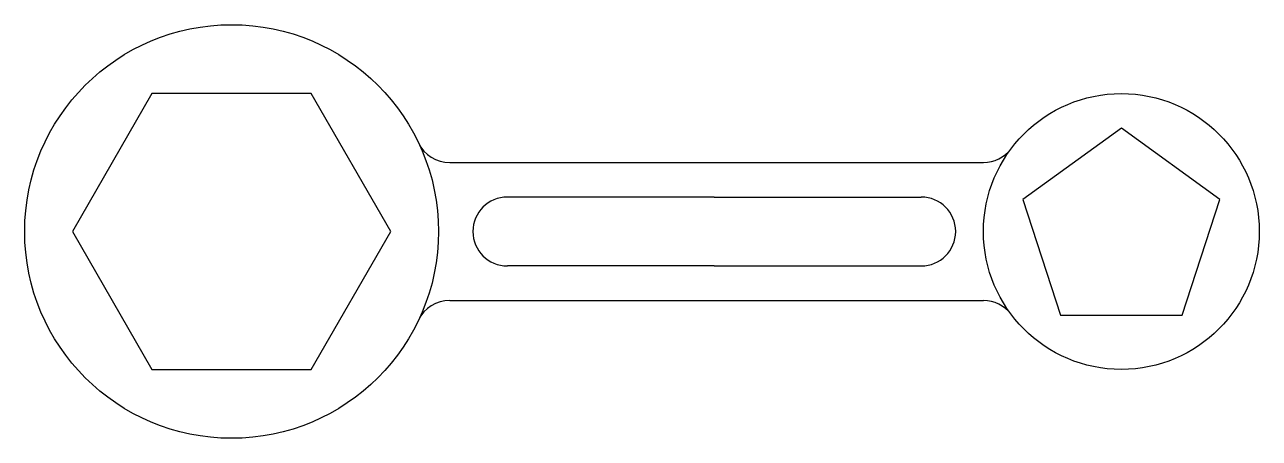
# Model space of a CAD drawing. Header units: inches. Extents: x -15 to 164, y -15 to 45.
import ezdxf

# ---------------------------------------------------------------- set-up
doc = ezdxf.new("R2010")
doc.units = ezdxf.units.IN
doc.header["$MEASUREMENT"] = 0

msp = doc.modelspace()

# ---------------------------------------------------------------- linework, layer by layer
for p, q in [((46.61, 25), (123.99, 25)), ((84.97, 20), (54.97, 20)), ((84.97, 20), (114.97, 20)), ((49.97, 15), (49.97, 15)), ((119.97, 15), (119.97, 15)), ((84.97, 10), (54.97, 10)), ((84.97, 10), (114.97, 10)), ((46.61, 5), (123.99, 5)), ((84.97, 5), (84.97, 5))]:
    msp.add_line(p, q)
for points in [[(3.44, 35), (-8.1, 15), (3.44, -5), (26.54, -5), (38.08, 15), (26.54, 35)], [(143.99, 30), (129.72, 19.64), (135.17, 2.86), (152.81, 2.86), (158.26, 19.64)]]:
    msp.add_lwpolyline(points, close=True)
for centre, radius in [((14.99, 15), 30), ((143.99, 15), 20)]:
    msp.add_circle(centre, radius)
for centre, start, end in [((46.61, 30), 205.3769, 270), ((123.99, 30), 270, 323.1301), ((54.97, 15), 90, 180), ((114.97, 15), 0, 90), ((54.97, 15), 180, 270), ((114.97, 15), 270, 0), ((46.61, 0), 90, 154.6231), ((123.99, 0), 36.8699, 90)]:
    msp.add_arc(centre, 5, start, end)

doc.saveas('drawing.dxf')
